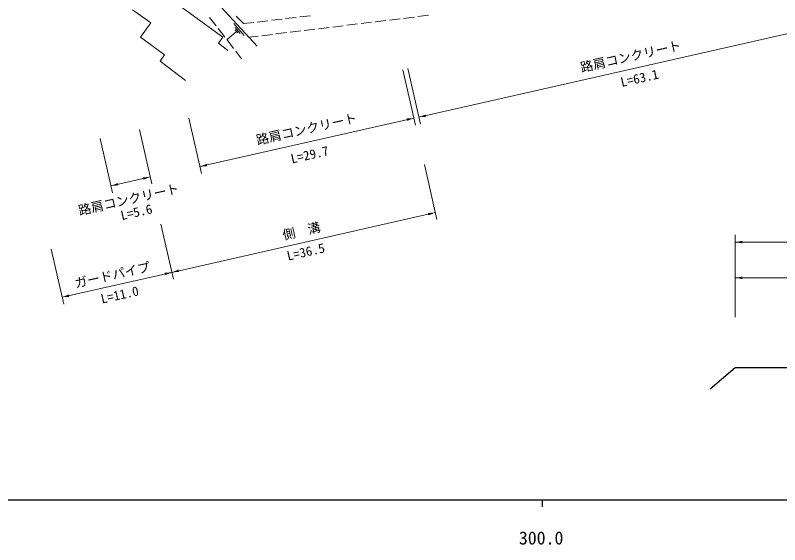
# Model space of a CAD drawing. Units: millimetres, scale not verified. Extents: x 40000 to 680000, y 20000 to 380000.
# Drawn here: x 294214 to 401249, y 198715 to 272882 of the extents above; entities that cross this region are included whole.
import ezdxf
from ezdxf.enums import TextEntityAlignment as Align

# ---------------------------------------------------------------- set-up
doc = ezdxf.new("R2010")
doc.units = ezdxf.units.MM
doc.header["$LTSCALE"] = 1000
for name, color, linetype, lineweight in [('M-BGD', 7, 'Continuous', 25), ('M-STR-HTXT', 7, 'Continuous', 13), ('M-TTL-BAND', 7, 'Continuous', 25), ('M-WORK', 1, 'Continuous', 13)]:
    doc.layers.add(name, color=color, linetype=linetype, lineweight=lineweight)
doc.styles.add('ＭＳ ゴシック', font='')
doc.styles.get('ＭＳ ゴシック').set_extended_font_data('MS Gothic')

# ---------------------------------------------------------------- blocks, each defined once
blk = doc.blocks.new('filled_arrow')
at = {"color": 0, "linetype": 'Continuous', "lineweight": -2}
blk.add_solid([(7.5, 1.25), (0, 0), (7.5, -1.25)], dxfattribs=at)

msp = doc.modelspace()

# ---------------------------------------------------------------- linework, layer by layer
at = {"layer": 'M-BGD'}
for p, q in [((395000, 223500), (391500, 220500)), ((412500, 223500), (395000, 223500))]:
    msp.add_line(p, q, dxfattribs=at)
at = {"layer": 'M-STR-HTXT'}
for p, q in [((350739, 258604), (411822, 272462)), ((348491, 265246), (350248, 257501)), ((349195, 265406), (350960, 257628)), ((318519, 258446), (320276, 250702)), ((320055, 251677), (350026, 258477)), ((311599, 256876), (313326, 249263)), ((306116, 255632), (307843, 248019)), ((351499, 251987), (353250, 244267)), ((307622, 248994), (313105, 250238)), ((316138, 236872), (353029, 245242)), ((314607, 243617), (316359, 235897)), ((314607, 243617), (316359, 235897)), ((395000, 230600), (395000, 242106)), ((395000, 241106), (457500, 241106)), ((299236, 240130), (300988, 232409)), ((300766, 233385), (316138, 236872)), ((395000, 236106), (412500, 236106))]:
    msp.add_line(p, q, dxfattribs=at)
at = {"layer": 'M-TTL-BAND'}
for p, q in [((40000, 205000), (579000, 205000)), ((368000, 205000), (368000, 204000))]:
    msp.add_line(p, q, dxfattribs=at)
at = {"layer": 'M-WORK'}
for p, q in [((313811, 284021), (328077, 268570)), ((317303, 274151), (323258, 269831)), ((313208, 271813), (310626, 273668)), ((321409, 272587), (322329, 271402)), ((326182, 271710), (325135, 272752)), ((327592, 271879), (326182, 271710)), ((329578, 272115), (328089, 271938)), ((331564, 272352), (330074, 272175)), ((333550, 272589), (332060, 272412)), ((335536, 272826), (334046, 272649)), ((342624, 271724), (344113, 271906)), ((344610, 271966), (346098, 272148)), ((346595, 272209), (348084, 272391)), ((348580, 272452), (350069, 272634)), ((350565, 272695), (352054, 272877)), ((311757, 269805), (313208, 271813)), ((322635, 271007), (323554, 269821)), ((324795, 271743), (326243, 270062)), ((324989, 271178), (325713, 270338)), ((325002, 270824), (325364, 270403)), ((334684, 270752), (336172, 270934)), ((336669, 270995), (338158, 271177)), ((338654, 271238), (340143, 271420)), ((340639, 271481), (342128, 271663)), ((315122, 267352), (311757, 269805)), ((323258, 269831), (322646, 268996)), ((325183, 270613), (323838, 269455)), ((326936, 269805), (328232, 269963)), ((328728, 270024), (330217, 270206)), ((330713, 270267), (332202, 270449)), ((332698, 270510), (334187, 270692)), ((322646, 268996), (323965, 267960)), ((323860, 269426), (324779, 268241)), ((325086, 267845), (325907, 266786)), ((314488, 266439), (315122, 267352)), ((318050, 263726), (314488, 266439))]:
    msp.add_line(p, q, dxfattribs=at)

# ---------------------------------------------------------------- block references
at = {"layer": 'M-STR-HTXT', "xscale": 133, "yscale": 133}
for p, rotation in [((350026, 258477), 192.8), ((350739, 258604), 12.8), ((320055, 251677), 12.8), ((313105, 250238), 192.8), ((307622, 248994), 12.8), ((353029, 245242), 192.8), ((316138, 236872), 192.8), ((316138, 236872), 12.8), ((300766, 233385), 12.8)]:
    msp.add_blockref('filled_arrow', p, dxfattribs=dict(at, rotation=rotation))
for p in [(395000, 241106), (395000, 236106)]:
    msp.add_blockref('filled_arrow', p, dxfattribs=at)

# ---------------------------------------------------------------- texts
at = {"layer": 'M-STR-HTXT', "style": 'ＭＳ ゴシック'}
for s, p in [('路肩コンクリート', (373353, 265544)), ('路肩コンクリート', (327964, 255370)), ('路肩コンクリート', (303062, 245504)), ('側\u3000溝', (331657, 242065)), ('ガードパイプ', (302531, 235312))]:
    msp.add_text(s, height=1320, rotation=12.783, dxfattribs=at).set_placement(p, align=Align.MIDDLE_LEFT)
for s, p in [('L=63.1', (381848, 263046)), ('L=29.7', (335663, 252322)), ('L=5.6', (311406, 244282)), ('L=36.5', (335122, 238713)), ('L=11.0', (309066, 232697))]:
    msp.add_text(s, height=1320, rotation=12.783, dxfattribs=at).set_placement(p, align=Align.BOTTOM_CENTER)
at = {"layer": 'M-TTL-BAND', "style": 'ＭＳ ゴシック'}
msp.add_text('300.0', height=1833, dxfattribs=at).set_placement((367844, 198195), align=Align.BOTTOM_CENTER)

doc.saveas('drawing.dxf')
